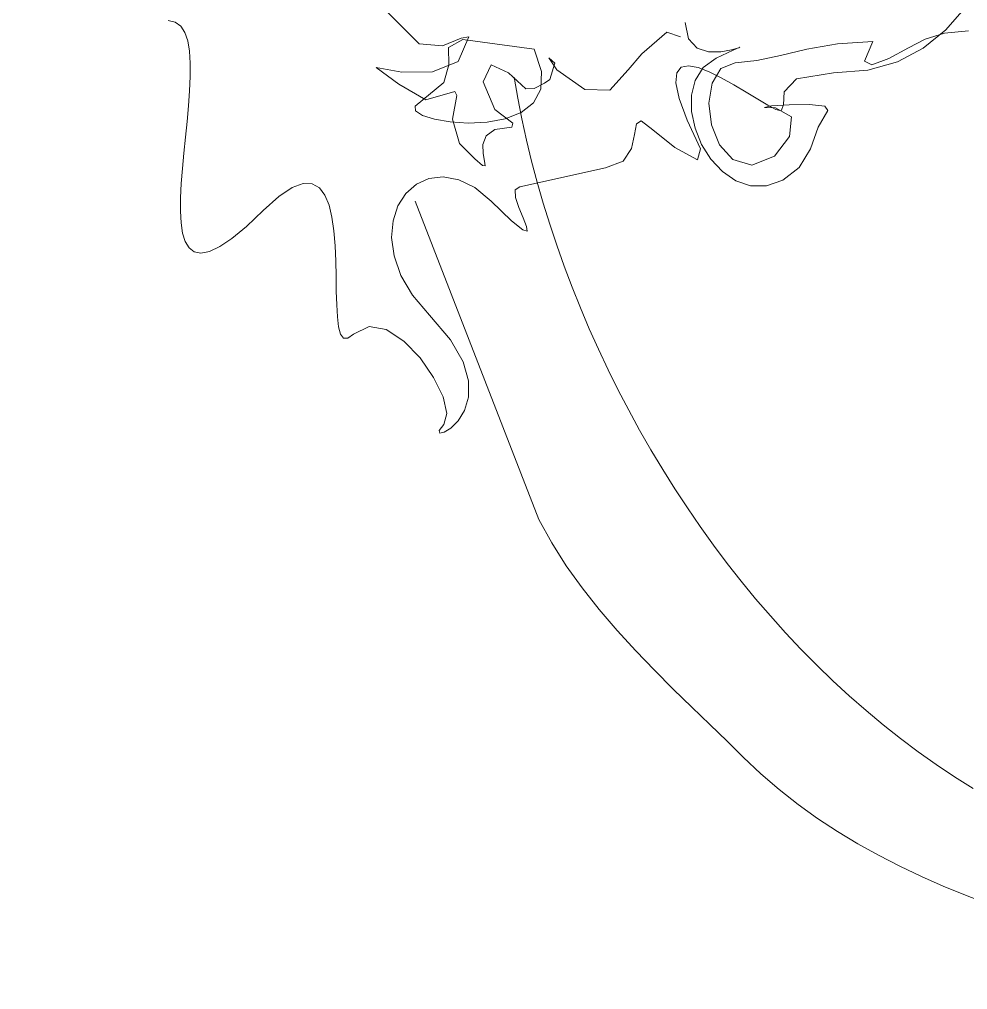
# Model space of a CAD drawing. Header units: centimetres. Extents: x -377343 to 693706, y 194584 to 813780.
# Drawn here: x 203699.56 to 203744.49, y 497816.13 to 497862.12 of the extents above; entities that cross this region are included whole.
import ezdxf

# ---------------------------------------------------------------- set-up
doc = ezdxf.new("R2010")
doc.units = ezdxf.units.CM
doc.layers.add('PIPA', color=11, linetype='Continuous')
doc.layers.add('TEXT', color=7, linetype='Continuous')

msp = doc.modelspace()

# ---------------------------------------------------------------- linework, layer by layer
at = {"layer": 'PIPA', "lineweight": 35, "extrusion": (0, 0.816497, 0.57735), "elevation": 193451.324}
msp.add_lwpolyline([(-421704.212, -325591.681), (-159560.265, -63447.734), (377343.333, -600351.331), (-158232.47, -1135927.133), (-693706.405, -600453.199), (-454216.825, -360963.619)], dxfattribs=at)
at = {"layer": 'TEXT', "color": 2, "linetype": 'Continuous', "lineweight": 13}
for p, q in [((203716.694, 497862.759), (203718.496, 497860.957)), ((203716.694, 497862.759), (203718.496, 497860.957)), ((203744.441, 497862.736), (203743.461, 497861.629)), ((203706.941, 497861.993), (203706.605, 497862.06)), ((203707.203, 497861.802), (203706.941, 497861.993)), ((203731.108, 497861.971), (203731.265, 497861.193)), ((203731.108, 497861.971), (203731.265, 497861.193)), ((203707.397, 497861.499), (203707.203, 497861.802)), ((203707.533, 497861.096), (203707.397, 497861.499)), ((203729.047, 497860.478), (203730.24, 497861.512)), ((203729.047, 497860.478), (203730.24, 497861.512)), ((203730.24, 497861.512), (203730.883, 497861.295)), ((203730.24, 497861.512), (203730.883, 497861.295)), ((203743.461, 497861.629), (203742.383, 497860.75)), ((203742.481, 497861.182), (203743.387, 497861.464)), ((203742.481, 497861.182), (203743.387, 497861.464)), ((203743.387, 497861.464), (203744.536, 497861.575)), ((203743.387, 497861.464), (203744.536, 497861.575)), ((203707.616, 497860.606), (203707.533, 497861.096)), ((203718.496, 497860.957), (203719.609, 497860.87)), ((203718.496, 497860.957), (203719.609, 497860.87)), ((203719.609, 497860.87), (203720.498, 497861.232)), ((203719.609, 497860.87), (203720.498, 497861.232)), ((203719.885, 497860.784), (203720.568, 497861.159)), ((203720.861, 497861.295), (203720.349, 497860.116)), ((203720.861, 497861.295), (203720.349, 497860.116)), ((203720.498, 497861.232), (203720.861, 497861.295)), ((203720.498, 497861.232), (203720.861, 497861.295)), ((203720.568, 497861.159), (203723.947, 497860.709)), ((203731.265, 497861.193), (203731.669, 497860.758)), ((203731.265, 497861.193), (203731.669, 497860.758)), ((203736.878, 497860.713), (203738.319, 497860.964)), ((203736.878, 497860.713), (203738.319, 497860.964)), ((203738.319, 497860.964), (203740.004, 497861.07)), ((203738.319, 497860.964), (203740.004, 497861.07)), ((203740.004, 497861.07), (203739.602, 497860.13)), ((203740.004, 497861.07), (203739.602, 497860.13)), ((203741.694, 497860.771), (203742.481, 497861.182)), ((203741.694, 497860.771), (203742.481, 497861.182)), ((203707.654, 497860.041), (203707.616, 497860.606)), ((203719.901, 497859.958), (203719.885, 497860.784)), ((203723.947, 497860.709), (203724.296, 497859.645)), ((203728.405, 497859.718), (203729.047, 497860.478)), ((203728.405, 497859.718), (203729.047, 497860.478)), ((203731.669, 497860.758), (203732.213, 497860.582)), ((203731.669, 497860.758), (203732.213, 497860.582)), ((203732.213, 497860.582), (203732.793, 497860.58)), ((203732.213, 497860.582), (203732.793, 497860.58)), ((203733.381, 497860.658), (203732.572, 497860.281)), ((203733.381, 497860.658), (203732.572, 497860.281)), ((203732.793, 497860.58), (203733.305, 497860.671)), ((203732.793, 497860.58), (203733.305, 497860.671)), ((203733.305, 497860.671), (203733.643, 497860.769)), ((203733.305, 497860.671), (203733.643, 497860.769)), ((203733.704, 497860.793), (203733.381, 497860.658)), ((203733.704, 497860.793), (203733.381, 497860.658)), ((203733.643, 497860.769), (203733.704, 497860.793)), ((203733.643, 497860.769), (203733.704, 497860.793)), ((203735.626, 497860.413), (203736.878, 497860.713)), ((203735.626, 497860.413), (203736.878, 497860.713)), ((203740.75, 497860.267), (203741.694, 497860.771)), ((203740.75, 497860.267), (203741.694, 497860.771)), ((203742.383, 497860.75), (203741.166, 497860.109)), ((203707.655, 497859.414), (203707.654, 497860.041)), ((203720.349, 497860.116), (203719.129, 497859.634)), ((203720.349, 497860.116), (203719.129, 497859.634)), ((203724.927, 497860.035), (203724.639, 497860.302)), ((203724.639, 497860.302), (203725.027, 497859.718)), ((203724.927, 497860.035), (203724.639, 497860.302)), ((203724.639, 497860.302), (203725.027, 497859.718)), ((203724.689, 497859.268), (203724.927, 497860.035)), ((203724.689, 497859.268), (203724.927, 497860.035)), ((203732.572, 497860.281), (203731.963, 497859.829)), ((203732.572, 497860.281), (203731.963, 497859.829)), ((203732.789, 497859.788), (203733.472, 497860.056)), ((203732.789, 497859.788), (203733.472, 497860.056)), ((203733.472, 497860.056), (203734.508, 497860.162)), ((203733.472, 497860.056), (203734.508, 497860.162)), ((203734.508, 497860.162), (203735.626, 497860.413)), ((203734.508, 497860.162), (203735.626, 497860.413)), ((203739.602, 497860.13), (203739.951, 497859.958)), ((203739.602, 497860.13), (203739.951, 497859.958)), ((203741.166, 497860.109), (203739.764, 497859.716)), ((203739.951, 497859.958), (203740.75, 497860.267)), ((203739.951, 497859.958), (203740.75, 497860.267)), ((203717.678, 497859.616), (203716.469, 497859.831)), ((203716.469, 497859.831), (203717.532, 497859.039)), ((203717.678, 497859.616), (203716.469, 497859.831)), ((203716.469, 497859.831), (203717.532, 497859.039)), ((203719.129, 497859.634), (203717.678, 497859.616)), ((203719.129, 497859.634), (203717.678, 497859.616)), ((203719.668, 497859.132), (203719.901, 497859.958)), ((203721.536, 497859.155), (203721.912, 497859.969)), ((203721.536, 497859.155), (203721.912, 497859.969)), ((203721.912, 497859.969), (203722.737, 497859.581)), ((203721.912, 497859.969), (203722.737, 497859.581)), ((203722.737, 497859.581), (203723.563, 497858.818)), ((203722.737, 497859.581), (203723.563, 497858.818)), ((203724.296, 497859.645), (203724.265, 497858.804)), ((203725.027, 497859.718), (203726.353, 497858.793)), ((203725.027, 497859.718), (203726.353, 497858.793)), ((203727.529, 497858.768), (203728.405, 497859.718)), ((203727.529, 497858.768), (203728.405, 497859.718)), ((203730.713, 497859.59), (203730.671, 497859.107)), ((203730.92, 497859.849), (203730.713, 497859.59)), ((203731.263, 497859.921), (203730.92, 497859.849)), ((203731.714, 497859.839), (203731.263, 497859.921)), ((203731.963, 497859.829), (203731.578, 497859.227)), ((203731.963, 497859.829), (203731.578, 497859.227)), ((203732.242, 497859.638), (203731.714, 497859.839)), ((203732.818, 497859.352), (203732.242, 497859.638)), ((203732.378, 497859.096), (203732.789, 497859.788)), ((203732.378, 497859.096), (203732.789, 497859.788)), ((203738.135, 497859.583), (203736.386, 497859.301)), ((203739.764, 497859.716), (203738.135, 497859.583)), ((203707.625, 497858.737), (203707.655, 497859.414)), ((203718.316, 497858.006), (203719.668, 497859.132)), ((203722.087, 497857.85), (203721.536, 497859.155)), ((203722.087, 497857.85), (203721.536, 497859.155)), ((203723, 497859.381), (203723.172, 497858.39)), ((203723, 497859.381), (203723.172, 497858.39)), ((203723.955, 497858.834), (203724.447, 497859.101)), ((203723.955, 497858.834), (203724.447, 497859.101)), ((203724.447, 497859.101), (203724.689, 497859.268)), ((203724.447, 497859.101), (203724.689, 497859.268)), ((203730.671, 497859.107), (203730.823, 497858.367)), ((203731.578, 497859.227), (203731.398, 497858.52)), ((203731.578, 497859.227), (203731.398, 497858.52)), ((203732.234, 497858.151), (203732.378, 497859.096)), ((203732.234, 497858.151), (203732.378, 497859.096)), ((203733.414, 497859.015), (203732.818, 497859.352)), ((203736.386, 497859.301), (203735.798, 497858.682)), ((203707.573, 497858.023), (203707.625, 497858.737)), ((203717.532, 497859.039), (203718.821, 497858.296)), ((203717.532, 497859.039), (203718.821, 497858.296)), ((203718.821, 497858.296), (203720.185, 497858.705)), ((203718.821, 497858.296), (203720.185, 497858.705)), ((203720.185, 497858.705), (203720.293, 497858.513)), ((203720.185, 497858.705), (203720.293, 497858.513)), ((203723.563, 497858.818), (203723.955, 497858.834)), ((203723.563, 497858.818), (203723.955, 497858.834)), ((203724.265, 497858.804), (203723.922, 497858.164)), ((203726.353, 497858.793), (203727.529, 497858.768)), ((203726.353, 497858.793), (203727.529, 497858.768)), ((203734, 497858.663), (203733.414, 497859.015)), ((203734.546, 497858.329), (203734, 497858.663)), ((203735.798, 497858.682), (203735.76, 497858.062)), ((203720.293, 497858.513), (203720.076, 497857.395)), ((203720.293, 497858.513), (203720.076, 497857.395)), ((203723.172, 497858.39), (203723.367, 497857.396)), ((203723.172, 497858.39), (203723.367, 497857.396)), ((203723.922, 497858.164), (203723.338, 497857.706)), ((203730.823, 497858.367), (203731.2, 497857.336)), ((203731.398, 497858.52), (203731.402, 497857.75)), ((203731.398, 497858.52), (203731.402, 497857.75)), ((203732.355, 497857.12), (203732.234, 497858.151)), ((203732.355, 497857.12), (203732.234, 497858.151)), ((203735.024, 497858.047), (203734.546, 497858.329)), ((203707.505, 497857.284), (203707.573, 497858.023)), ((203718.328, 497857.78), (203718.316, 497858.006)), ((203718.655, 497857.565), (203718.328, 497857.78)), ((203722.938, 497857.195), (203722.087, 497857.85)), ((203722.938, 497857.195), (203722.087, 497857.85)), ((203723.338, 497857.706), (203722.581, 497857.407)), ((203731.402, 497857.75), (203731.572, 497856.961)), ((203731.402, 497857.75), (203731.572, 497856.961)), ((203735.203, 497858.013), (203734.867, 497857.948)), ((203735.203, 497858.013), (203734.867, 497857.948)), ((203734.867, 497857.948), (203735.387, 497857.917)), ((203734.867, 497857.948), (203735.387, 497857.917)), ((203735.404, 497857.853), (203735.024, 497858.047)), ((203736.034, 497858.072), (203735.203, 497858.013)), ((203736.034, 497858.072), (203735.203, 497858.013)), ((203735.387, 497857.917), (203736.145, 497857.494)), ((203735.387, 497857.917), (203736.145, 497857.494)), ((203735.658, 497857.781), (203735.404, 497857.853)), ((203735.76, 497858.062), (203735.658, 497857.781)), ((203736.997, 497858.084), (203736.034, 497858.072)), ((203736.997, 497858.084), (203736.034, 497858.072)), ((203737.727, 497858.008), (203736.997, 497858.084)), ((203737.727, 497858.008), (203736.997, 497858.084)), ((203737.414, 497857.003), (203737.864, 497857.804)), ((203737.414, 497857.003), (203737.864, 497857.804)), ((203737.864, 497857.804), (203737.727, 497858.008)), ((203737.864, 497857.804), (203737.727, 497858.008)), ((203707.429, 497856.533), (203707.505, 497857.284)), ((203719.228, 497857.383), (203718.655, 497857.565)), ((203719.976, 497857.255), (203719.228, 497857.383)), ((203720.831, 497857.203), (203719.976, 497857.255)), ((203720.076, 497857.395), (203720.41, 497856.228)), ((203720.076, 497857.395), (203720.41, 497856.228)), ((203721.723, 497857.246), (203720.831, 497857.203)), ((203722.581, 497857.407), (203721.723, 497857.246)), ((203723.367, 497857.396), (203723.586, 497856.399)), ((203723.367, 497857.396), (203723.586, 497856.399)), ((203729.019, 497857.31), (203728.793, 497857.164)), ((203729.577, 497856.88), (203729.019, 497857.31)), ((203731.2, 497857.336), (203731.829, 497855.979)), ((203736.145, 497857.494), (203736.048, 497856.565)), ((203736.145, 497857.494), (203736.048, 497856.565)), ((203721.673, 497856.592), (203722.094, 497856.896)), ((203721.673, 497856.592), (203722.094, 497856.896)), ((203722.094, 497856.896), (203722.887, 497857.016)), ((203722.094, 497856.896), (203722.887, 497857.016)), ((203722.887, 497857.016), (203722.938, 497857.195)), ((203722.887, 497857.016), (203722.938, 497857.195)), ((203728.793, 497857.164), (203728.704, 497856.655)), ((203730.611, 497856.046), (203729.577, 497856.88)), ((203731.572, 497856.961), (203731.887, 497856.194)), ((203731.572, 497856.961), (203731.887, 497856.194)), ((203732.735, 497856.174), (203732.355, 497857.12)), ((203732.735, 497856.174), (203732.355, 497857.12)), ((203737.038, 497855.977), (203737.414, 497857.003)), ((203737.038, 497855.977), (203737.414, 497857.003)), ((203707.353, 497855.782), (203707.429, 497856.533)), ((203721.52, 497856.186), (203721.673, 497856.592)), ((203721.52, 497856.186), (203721.673, 497856.592)), ((203723.586, 497856.399), (203723.827, 497855.401)), ((203723.586, 497856.399), (203723.827, 497855.401)), ((203728.704, 497856.655), (203728.559, 497855.996)), ((203736.048, 497856.565), (203735.339, 497855.636)), ((203736.048, 497856.565), (203735.339, 497855.636)), ((203720.41, 497856.228), (203721.136, 497855.513)), ((203720.41, 497856.228), (203721.136, 497855.513)), ((203721.53, 497855.76), (203721.52, 497856.186)), ((203721.53, 497855.76), (203721.52, 497856.186)), ((203728.559, 497855.996), (203728.164, 497855.399)), ((203731.696, 497855.462), (203730.611, 497856.046)), ((203731.829, 497855.979), (203731.696, 497855.462)), ((203731.887, 497856.194), (203732.328, 497855.495)), ((203731.887, 497856.194), (203732.328, 497855.495)), ((203733.372, 497855.482), (203732.735, 497856.174)), ((203733.372, 497855.482), (203732.735, 497856.174)), ((203736.513, 497855.102), (203737.038, 497855.977)), ((203736.513, 497855.102), (203737.038, 497855.977)), ((203707.283, 497855.044), (203707.353, 497855.782)), ((203721.136, 497855.513), (203721.508, 497855.192)), ((203721.136, 497855.513), (203721.508, 497855.192)), ((203721.601, 497855.398), (203721.53, 497855.76)), ((203721.601, 497855.398), (203721.53, 497855.76)), ((203721.628, 497855.181), (203721.601, 497855.398)), ((203721.628, 497855.181), (203721.601, 497855.398)), ((203723.827, 497855.401), (203724.092, 497854.403)), ((203723.827, 497855.401), (203724.092, 497854.403)), ((203728.164, 497855.399), (203727.325, 497855.078)), ((203732.328, 497855.495), (203732.875, 497854.904)), ((203732.328, 497855.495), (203732.875, 497854.904)), ((203734.261, 497855.214), (203733.372, 497855.482)), ((203734.261, 497855.214), (203733.372, 497855.482)), ((203735.339, 497855.636), (203734.261, 497855.214)), ((203735.339, 497855.636), (203734.261, 497855.214)), ((203707.227, 497854.332), (203707.283, 497855.044)), ((203721.508, 497855.192), (203721.628, 497855.181)), ((203721.508, 497855.192), (203721.628, 497855.181)), ((203727.325, 497855.078), (203723.271, 497854.177)), ((203735.731, 497854.499), (203736.513, 497855.102)), ((203735.731, 497854.499), (203736.513, 497855.102)), ((203718.967, 497854.573), (203718.37, 497854.301)), ((203719.642, 497854.653), (203718.967, 497854.573)), ((203720.373, 497854.517), (203719.642, 497854.653)), ((203721.14, 497854.141), (203720.373, 497854.517)), ((203732.875, 497854.904), (203733.508, 497854.466)), ((203732.875, 497854.904), (203733.508, 497854.466)), ((203733.508, 497854.466), (203734.209, 497854.224)), ((203733.508, 497854.466), (203734.209, 497854.224)), ((203734.956, 497854.221), (203735.731, 497854.499)), ((203734.956, 497854.221), (203735.731, 497854.499)), ((203707.192, 497853.657), (203707.227, 497854.332)), ((203712.488, 497854.146), (203711.858, 497853.726)), ((203713.011, 497854.337), (203712.488, 497854.146)), ((203713.436, 497854.323), (203713.011, 497854.337)), ((203713.773, 497854.132), (203713.436, 497854.323)), ((203714.034, 497853.787), (203713.773, 497854.132)), ((203718.37, 497854.301), (203717.873, 497853.862)), ((203721.92, 497853.502), (203721.14, 497854.141)), ((203723.271, 497854.177), (203723.047, 497854.036)), ((203723.047, 497854.036), (203723.062, 497853.677)), ((203724.092, 497854.403), (203724.379, 497853.404)), ((203724.092, 497854.403), (203724.379, 497853.404)), ((203734.209, 497854.224), (203734.956, 497854.221)), ((203734.209, 497854.224), (203734.956, 497854.221)), ((203707.186, 497853.032), (203707.192, 497853.657)), ((203711.858, 497853.726), (203711.11, 497853.051)), ((203714.229, 497853.315), (203714.034, 497853.787)), ((203717.873, 497853.862), (203717.497, 497853.278)), ((203723.062, 497853.677), (203723.221, 497853.202)), ((203714.367, 497852.742), (203714.229, 497853.315)), ((203717.497, 497853.278), (203717.264, 497852.574)), ((203724.172, 497838.413), (203718.316, 497853.502)), ((203722.878, 497852.576), (203721.92, 497853.502)), ((203723.221, 497853.202), (203723.43, 497852.709)), ((203724.379, 497853.404), (203724.688, 497852.406)), ((203724.379, 497853.404), (203724.688, 497852.406)), ((203707.216, 497852.47), (203707.186, 497853.032)), ((203711.11, 497853.051), (203710.316, 497852.299)), ((203714.459, 497852.091), (203714.367, 497852.742)), ((203723.43, 497852.709), (203723.595, 497852.301)), ((203707.289, 497851.984), (203707.216, 497852.47)), ((203710.316, 497852.299), (203709.632, 497851.734)), ((203717.264, 497852.574), (203717.195, 497851.775)), ((203723.414, 497852.134), (203722.878, 497852.576)), ((203723.595, 497852.301), (203723.621, 497852.075)), ((203724.688, 497852.406), (203725.02, 497851.409)), ((203724.688, 497852.406), (203725.02, 497851.409)), ((203707.413, 497851.585), (203707.289, 497851.984)), ((203709.632, 497851.734), (203709.05, 497851.344)), ((203714.516, 497851.39), (203714.459, 497852.091)), ((203717.195, 497851.775), (203717.312, 497850.903)), ((203723.621, 497852.075), (203723.414, 497852.134)), ((203707.595, 497851.286), (203707.413, 497851.585)), ((203707.842, 497851.1), (203707.595, 497851.286)), ((203709.05, 497851.344), (203708.562, 497851.116)), ((203714.547, 497850.664), (203714.516, 497851.39)), ((203725.02, 497851.409), (203725.373, 497850.415)), ((203725.02, 497851.409), (203725.373, 497850.415)), ((203708.162, 497851.039), (203707.842, 497851.1)), ((203708.562, 497851.116), (203708.162, 497851.039)), ((203717.312, 497850.903), (203717.636, 497849.984)), ((203714.563, 497849.938), (203714.547, 497850.664)), ((203725.373, 497850.415), (203725.747, 497849.424)), ((203725.373, 497850.415), (203725.747, 497849.424)), ((203714.575, 497849.238), (203714.563, 497849.938)), ((203717.636, 497849.984), (203718.189, 497849.04)), ((203725.747, 497849.424), (203726.143, 497848.437)), ((203725.747, 497849.424), (203726.143, 497848.437)), ((203714.592, 497848.588), (203714.575, 497849.238)), ((203718.189, 497849.04), (203718.992, 497848.097)), ((203714.625, 497848.016), (203714.592, 497848.588)), ((203718.992, 497848.097), (203719.992, 497846.93)), ((203726.143, 497848.437), (203726.56, 497847.455)), ((203726.143, 497848.437), (203726.56, 497847.455)), ((203714.684, 497847.545), (203714.625, 497848.016)), ((203716.127, 497847.566), (203715.389, 497847.196)), ((203716.944, 497847.414), (203716.127, 497847.566)), ((203714.78, 497847.203), (203714.684, 497847.545)), ((203714.922, 497847.013), (203714.78, 497847.203)), ((203715.389, 497847.196), (203715.122, 497847.002)), ((203717.772, 497846.871), (203716.944, 497847.414)), ((203726.56, 497847.455), (203726.997, 497846.478)), ((203726.56, 497847.455), (203726.997, 497846.478)), ((203715.122, 497847.002), (203714.922, 497847.013)), ((203718.542, 497846.07), (203717.772, 497846.871)), ((203719.992, 497846.93), (203720.586, 497845.891)), ((203726.997, 497846.478), (203727.455, 497845.508)), ((203726.997, 497846.478), (203727.455, 497845.508)), ((203719.185, 497845.142), (203718.542, 497846.07)), ((203720.586, 497845.891), (203720.845, 497844.983)), ((203727.455, 497845.508), (203727.933, 497844.545)), ((203727.455, 497845.508), (203727.933, 497844.545)), ((203719.632, 497844.219), (203719.185, 497845.142)), ((203720.845, 497844.983), (203720.844, 497844.209)), ((203727.933, 497844.545), (203728.431, 497843.59)), ((203727.933, 497844.545), (203728.431, 497843.59)), ((203719.816, 497843.433), (203719.632, 497844.219)), ((203720.844, 497844.209), (203720.654, 497843.575)), ((203719.668, 497842.917), (203719.816, 497843.433)), ((203720.654, 497843.575), (203720.35, 497843.084)), ((203728.431, 497843.59), (203728.949, 497842.644)), ((203728.431, 497843.59), (203728.949, 497842.644)), ((203720.35, 497843.084), (203720.005, 497842.74)), ((203719.449, 497842.631), (203719.668, 497842.917)), ((203719.481, 497842.509), (203719.449, 497842.631)), ((203719.69, 497842.547), (203719.481, 497842.509)), ((203720.005, 497842.74), (203719.69, 497842.547)), ((203728.949, 497842.644), (203729.486, 497841.707)), ((203728.949, 497842.644), (203729.486, 497841.707)), ((203729.486, 497841.707), (203730.042, 497840.781)), ((203729.486, 497841.707), (203730.042, 497840.781)), ((203730.042, 497840.781), (203730.616, 497839.866)), ((203730.042, 497840.781), (203730.616, 497839.866)), ((203730.616, 497839.866), (203731.21, 497838.962)), ((203730.616, 497839.866), (203731.21, 497838.962)), ((203731.21, 497838.962), (203731.821, 497838.072)), ((203731.21, 497838.962), (203731.821, 497838.072)), ((203724.78, 497837.301), (203724.172, 497838.413)), ((203731.821, 497838.072), (203732.451, 497837.195)), ((203731.821, 497838.072), (203732.451, 497837.195)), ((203725.468, 497836.218), (203724.78, 497837.301)), ((203732.451, 497837.195), (203733.098, 497836.333)), ((203732.451, 497837.195), (203733.098, 497836.333)), ((203726.223, 497835.165), (203725.468, 497836.218)), ((203733.098, 497836.333), (203733.763, 497835.485)), ((203733.098, 497836.333), (203733.763, 497835.485)), ((203727.033, 497834.142), (203726.223, 497835.165)), ((203733.763, 497835.485), (203734.445, 497834.654)), ((203733.763, 497835.485), (203734.445, 497834.654)), ((203734.445, 497834.654), (203735.144, 497833.84)), ((203734.445, 497834.654), (203735.144, 497833.84)), ((203727.883, 497833.15), (203727.033, 497834.142)), ((203735.144, 497833.84), (203735.859, 497833.043)), ((203735.144, 497833.84), (203735.859, 497833.043)), ((203728.761, 497832.191), (203727.883, 497833.15)), ((203735.859, 497833.043), (203736.591, 497832.264)), ((203735.859, 497833.043), (203736.591, 497832.264)), ((203729.652, 497831.265), (203728.761, 497832.191)), ((203736.591, 497832.264), (203737.339, 497831.505)), ((203736.591, 497832.264), (203737.339, 497831.505)), ((203737.339, 497831.505), (203738.103, 497830.766)), ((203737.339, 497831.505), (203738.103, 497830.766)), ((203730.545, 497830.372), (203729.652, 497831.265)), ((203738.103, 497830.766), (203738.883, 497830.047)), ((203738.103, 497830.766), (203738.883, 497830.047)), ((203731.424, 497829.513), (203730.545, 497830.372)), ((203738.883, 497830.047), (203739.678, 497829.35)), ((203738.883, 497830.047), (203739.678, 497829.35)), ((203732.278, 497828.69), (203731.424, 497829.513)), ((203739.678, 497829.35), (203740.487, 497828.675)), ((203739.678, 497829.35), (203740.487, 497828.675)), ((203733.093, 497827.903), (203732.278, 497828.69)), ((203740.487, 497828.675), (203741.312, 497828.024)), ((203740.487, 497828.675), (203741.312, 497828.024)), ((203733.856, 497827.152), (203733.093, 497827.903)), ((203741.312, 497828.024), (203742.151, 497827.396)), ((203741.312, 497828.024), (203742.151, 497827.396)), ((203742.151, 497827.396), (203743.005, 497826.794)), ((203742.151, 497827.396), (203743.005, 497826.794)), ((203734.694, 497826.355), (203733.856, 497827.152)), ((203743.005, 497826.794), (203743.872, 497826.217)), ((203743.005, 497826.794), (203743.872, 497826.217)), ((203735.56, 497825.606), (203734.694, 497826.355)), ((203743.872, 497826.217), (203744.753, 497825.666)), ((203743.872, 497826.217), (203744.753, 497825.666)), ((203736.454, 497824.902), (203735.56, 497825.606)), ((203737.374, 497824.242), (203736.454, 497824.902)), ((203738.317, 497823.622), (203737.374, 497824.242)), ((203739.283, 497823.041), (203738.317, 497823.622)), ((203740.269, 497822.494), (203739.283, 497823.041)), ((203741.275, 497821.979), (203740.269, 497822.494)), ((203742.298, 497821.495), (203741.275, 497821.979)), ((203743.336, 497821.037), (203742.298, 497821.495)), ((203744.389, 497820.604), (203743.336, 497821.037)), ((203745.453, 497820.192), (203744.389, 497820.604))]:
    msp.add_line(p, q, dxfattribs=at)

doc.saveas('drawing.dxf')
